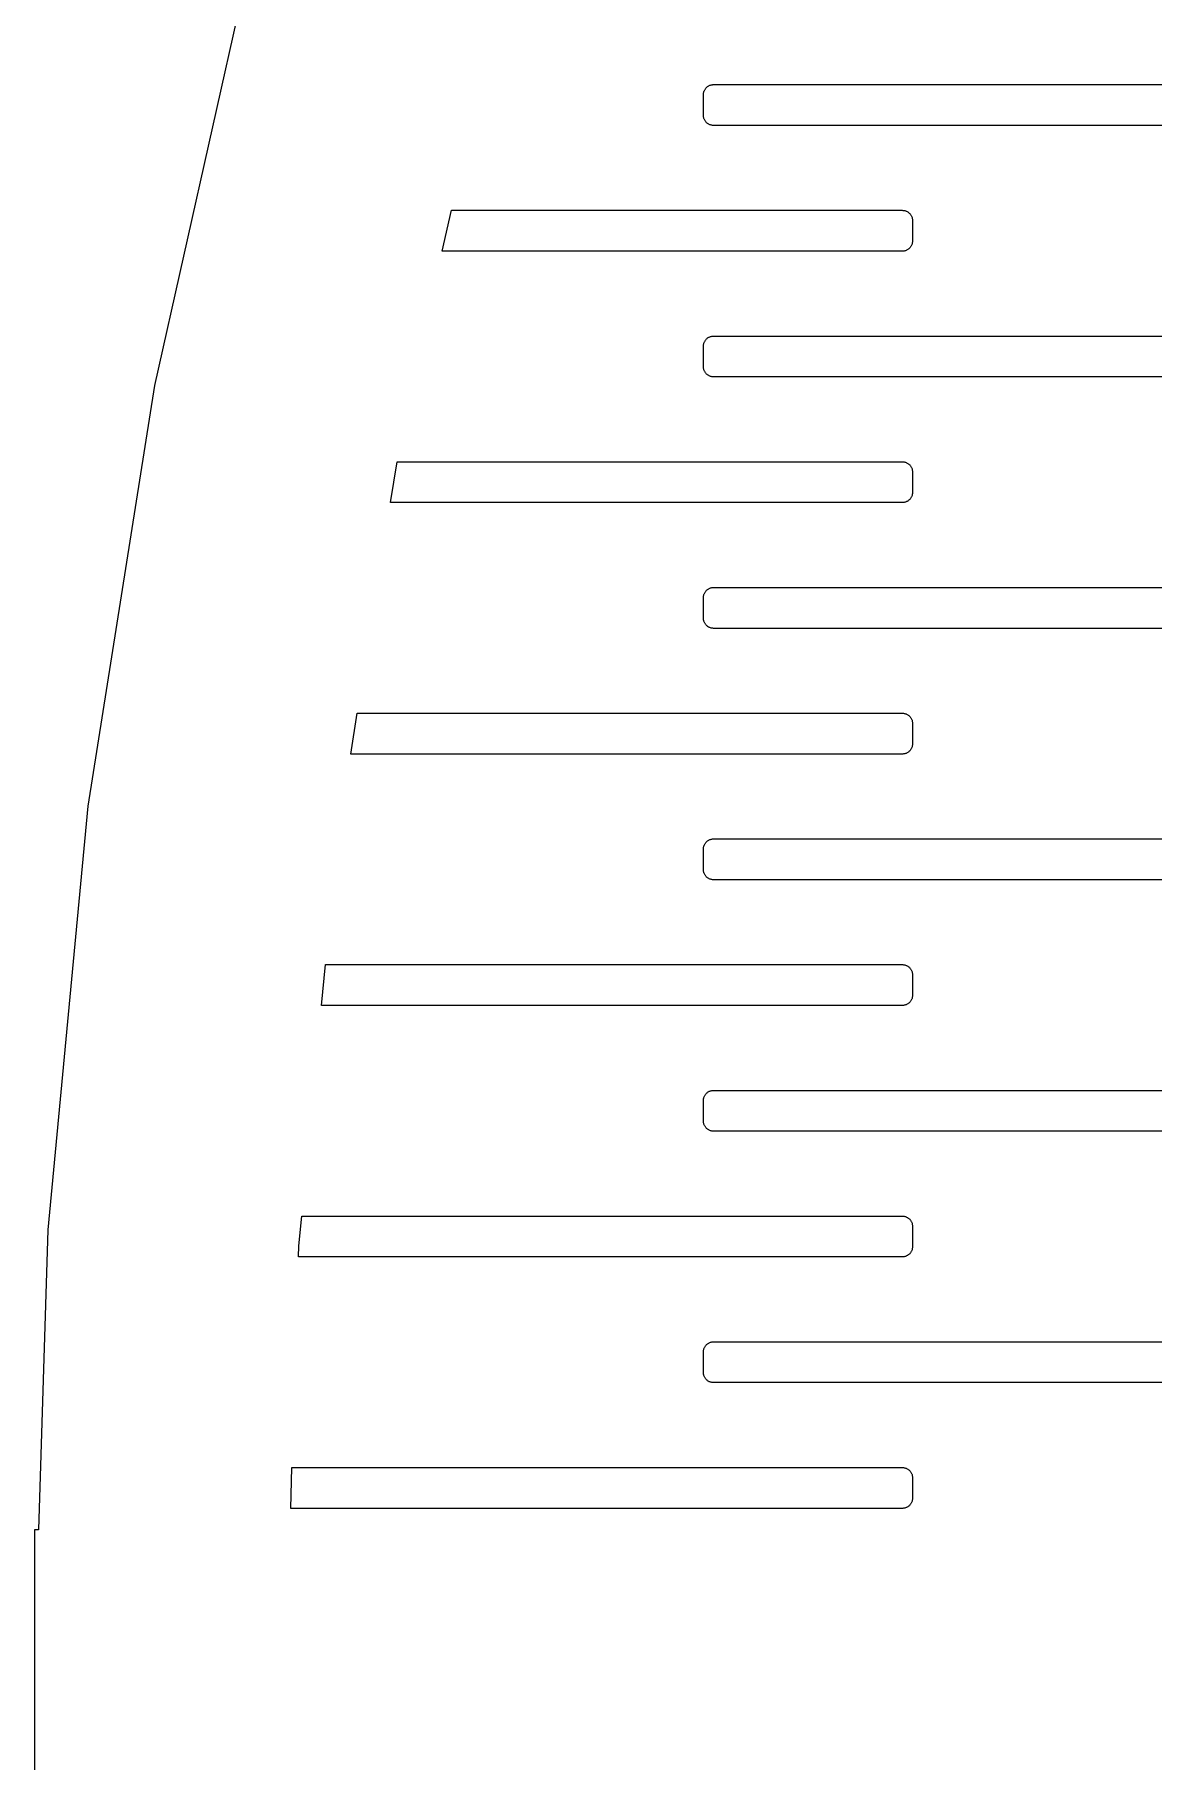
# Model space of a CAD drawing. Header units: metres. Extents: x -216 to 216, y -216 to 216.
# Drawn here: x -215.6 to -180, y -3.4 to 51.6 of the extents above; entities that cross this region are included whole.
import ezdxf

# ---------------------------------------------------------------- set-up
doc = ezdxf.new("R2010")
doc.units = ezdxf.units.M

msp = doc.modelspace()

# ---------------------------------------------------------------- linework, layer by layer
for p, q in [((-208.824, 53.6168), (-211.778, 40.3989)), ((-194.322, 49.6732), (-194.32, 49.6935)), ((-194.322, 49.6528), (-194.322, 49.6732)), ((-194.322, 49.0028), (-194.322, 49.6528)), ((-194.32, 49.6935), (-194.316, 49.7137)), ((-194.316, 49.7137), (-194.312, 49.7336)), ((-194.312, 49.7336), (-194.306, 49.7532)), ((-194.306, 49.7532), (-194.299, 49.7724)), ((-194.299, 49.7724), (-194.291, 49.7912)), ((-194.291, 49.7912), (-194.282, 49.8094)), ((-194.282, 49.8094), (-194.272, 49.8269)), ((-194.272, 49.8269), (-194.26, 49.8438)), ((-194.26, 49.8438), (-194.248, 49.86)), ((-194.248, 49.86), (-194.234, 49.8753)), ((-194.234, 49.8753), (-194.22, 49.8897)), ((-194.22, 49.8897), (-194.204, 49.9032)), ((-194.204, 49.9032), (-194.188, 49.9157)), ((-194.188, 49.9157), (-194.171, 49.9272)), ((-194.171, 49.9272), (-194.154, 49.9376)), ((-194.154, 49.9376), (-194.136, 49.9469)), ((-194.136, 49.9469), (-194.117, 49.955)), ((-194.117, 49.955), (-194.098, 49.9619)), ((-194.098, 49.9619), (-194.078, 49.9676)), ((-194.078, 49.9676), (-194.058, 49.972)), ((-194.058, 49.972), (-194.038, 49.9752)), ((-194.038, 49.9752), (-194.018, 49.9772)), ((-194.018, 49.9772), (-193.997, 49.9778)), ((-193.997, 49.9778), (-162.997, 49.9778)), ((-194.322, 48.9824), (-194.322, 49.0028)), ((-194.32, 48.9621), (-194.322, 48.9824)), ((-194.316, 48.9419), (-194.32, 48.9621)), ((-194.312, 48.922), (-194.316, 48.9419)), ((-194.306, 48.9024), (-194.312, 48.922)), ((-194.299, 48.8831), (-194.306, 48.9024)), ((-194.291, 48.8644), (-194.299, 48.8831)), ((-194.282, 48.8462), (-194.291, 48.8644)), ((-194.272, 48.8286), (-194.282, 48.8462)), ((-194.26, 48.8118), (-194.272, 48.8286)), ((-194.248, 48.7956), (-194.26, 48.8118)), ((-194.234, 48.7803), (-194.248, 48.7956)), ((-194.22, 48.7659), (-194.234, 48.7803)), ((-194.204, 48.7524), (-194.22, 48.7659)), ((-194.188, 48.7399), (-194.204, 48.7524)), ((-194.171, 48.7284), (-194.188, 48.7399)), ((-194.154, 48.718), (-194.171, 48.7284)), ((-194.136, 48.7087), (-194.154, 48.718)), ((-194.117, 48.7006), (-194.136, 48.7087)), ((-194.098, 48.6937), (-194.117, 48.7006)), ((-194.078, 48.688), (-194.098, 48.6937)), ((-194.058, 48.6835), (-194.078, 48.688)), ((-194.038, 48.6804), (-194.058, 48.6835)), ((-194.018, 48.6784), (-194.038, 48.6804)), ((-193.997, 48.6778), (-194.018, 48.6784)), ((-162.997, 48.6778), (-193.997, 48.6778)), ((-202.629, 44.6778), (-202.338, 45.9778)), ((-202.338, 45.9778), (-187.997, 45.9778)), ((-187.997, 45.9778), (-187.977, 45.9772)), ((-187.977, 45.9772), (-187.956, 45.9752)), ((-187.956, 45.9752), (-187.936, 45.972)), ((-187.936, 45.972), (-187.916, 45.9676)), ((-187.916, 45.9676), (-187.897, 45.9619)), ((-187.897, 45.9619), (-187.878, 45.955)), ((-187.878, 45.955), (-187.859, 45.9469)), ((-187.859, 45.9469), (-187.841, 45.9376)), ((-187.841, 45.9376), (-187.823, 45.9272)), ((-187.823, 45.9272), (-187.806, 45.9157)), ((-187.806, 45.9157), (-187.79, 45.9032)), ((-187.79, 45.9032), (-187.775, 45.8897)), ((-187.775, 45.8897), (-187.76, 45.8753)), ((-187.76, 45.8753), (-187.747, 45.86)), ((-187.747, 45.86), (-187.734, 45.8438)), ((-187.734, 45.8438), (-187.723, 45.8269)), ((-187.723, 45.8269), (-187.712, 45.8094)), ((-187.712, 45.8094), (-187.703, 45.7912)), ((-187.703, 45.7912), (-187.695, 45.7724)), ((-187.695, 45.7724), (-187.688, 45.7532)), ((-187.688, 45.7532), (-187.682, 45.7336)), ((-187.682, 45.7336), (-187.678, 45.7137)), ((-187.678, 45.7137), (-187.675, 45.6935)), ((-187.675, 45.6935), (-187.673, 45.6732)), ((-187.673, 45.6732), (-187.672, 45.6528)), ((-187.672, 45.6528), (-187.672, 45.0028)), ((-187.997, 44.6778), (-202.629, 44.6778)), ((-187.977, 44.6784), (-187.997, 44.6778)), ((-187.956, 44.6804), (-187.977, 44.6784)), ((-187.936, 44.6835), (-187.956, 44.6804)), ((-187.916, 44.688), (-187.936, 44.6835)), ((-187.897, 44.6937), (-187.916, 44.688)), ((-187.878, 44.7006), (-187.897, 44.6937)), ((-187.859, 44.7087), (-187.878, 44.7006)), ((-187.841, 44.718), (-187.859, 44.7087)), ((-187.823, 44.7284), (-187.841, 44.718)), ((-187.806, 44.7399), (-187.823, 44.7284)), ((-187.79, 44.7524), (-187.806, 44.7399)), ((-187.775, 44.7659), (-187.79, 44.7524)), ((-187.76, 44.7803), (-187.775, 44.7659)), ((-187.747, 44.7956), (-187.76, 44.7803)), ((-187.734, 44.8118), (-187.747, 44.7956)), ((-187.723, 44.8286), (-187.734, 44.8118)), ((-187.712, 44.8462), (-187.723, 44.8286)), ((-187.703, 44.8644), (-187.712, 44.8462)), ((-187.695, 44.8831), (-187.703, 44.8644)), ((-187.688, 44.9024), (-187.695, 44.8831)), ((-187.682, 44.922), (-187.688, 44.9024)), ((-187.678, 44.9419), (-187.682, 44.922)), ((-187.675, 44.9621), (-187.678, 44.9419)), ((-187.673, 44.9824), (-187.675, 44.9621)), ((-187.672, 45.0028), (-187.673, 44.9824)), ((-194.306, 41.7532), (-194.299, 41.7724)), ((-194.299, 41.7724), (-194.291, 41.7912)), ((-194.291, 41.7912), (-194.282, 41.8094)), ((-194.282, 41.8094), (-194.272, 41.8269)), ((-194.272, 41.8269), (-194.26, 41.8438)), ((-194.26, 41.8438), (-194.248, 41.86)), ((-194.248, 41.86), (-194.234, 41.8753)), ((-194.234, 41.8753), (-194.22, 41.8897)), ((-194.22, 41.8897), (-194.204, 41.9032)), ((-194.204, 41.9032), (-194.188, 41.9157)), ((-194.188, 41.9157), (-194.171, 41.9272)), ((-194.171, 41.9272), (-194.154, 41.9376)), ((-194.154, 41.9376), (-194.136, 41.9469)), ((-194.136, 41.9469), (-194.117, 41.955)), ((-194.117, 41.955), (-194.098, 41.9619)), ((-194.098, 41.9619), (-194.078, 41.9676)), ((-194.078, 41.9676), (-194.058, 41.972)), ((-194.058, 41.972), (-194.038, 41.9752)), ((-194.038, 41.9752), (-194.018, 41.9772)), ((-194.018, 41.9772), (-193.997, 41.9778)), ((-193.997, 41.9778), (-162.997, 41.9778)), ((-194.322, 41.6732), (-194.32, 41.6935)), ((-194.322, 41.6528), (-194.322, 41.6732)), ((-194.322, 41.0028), (-194.322, 41.6528)), ((-194.32, 41.6935), (-194.316, 41.7137)), ((-194.316, 41.7137), (-194.312, 41.7336)), ((-194.312, 41.7336), (-194.306, 41.7532)), ((-194.322, 40.9824), (-194.322, 41.0028)), ((-194.32, 40.9621), (-194.322, 40.9824)), ((-194.316, 40.9419), (-194.32, 40.9621)), ((-194.312, 40.922), (-194.316, 40.9419)), ((-194.306, 40.9024), (-194.312, 40.922)), ((-194.299, 40.8831), (-194.306, 40.9024)), ((-194.291, 40.8644), (-194.299, 40.8831)), ((-194.282, 40.8462), (-194.291, 40.8644)), ((-194.272, 40.8286), (-194.282, 40.8462)), ((-194.26, 40.8118), (-194.272, 40.8286)), ((-194.248, 40.7956), (-194.26, 40.8118)), ((-194.234, 40.7803), (-194.248, 40.7956)), ((-194.22, 40.7659), (-194.234, 40.7803)), ((-194.204, 40.7524), (-194.22, 40.7659)), ((-194.188, 40.7399), (-194.204, 40.7524)), ((-194.171, 40.7284), (-194.188, 40.7399)), ((-194.154, 40.718), (-194.171, 40.7284)), ((-194.136, 40.7087), (-194.154, 40.718)), ((-194.117, 40.7006), (-194.136, 40.7087)), ((-194.098, 40.6937), (-194.117, 40.7006)), ((-194.078, 40.688), (-194.098, 40.6937)), ((-194.058, 40.6835), (-194.078, 40.688)), ((-194.038, 40.6804), (-194.058, 40.6835)), ((-194.018, 40.6784), (-194.038, 40.6804)), ((-193.997, 40.6778), (-194.018, 40.6784)), ((-162.997, 40.6778), (-193.997, 40.6778)), ((-211.778, 40.3989), (-213.897, 27.0215)), ((-204.272, 36.6778), (-204.066, 37.9778)), ((-204.066, 37.9778), (-187.997, 37.9778)), ((-187.997, 37.9778), (-187.977, 37.9772)), ((-187.977, 37.9772), (-187.956, 37.9752)), ((-187.956, 37.9752), (-187.936, 37.972)), ((-187.936, 37.972), (-187.916, 37.9676)), ((-187.916, 37.9676), (-187.897, 37.9619)), ((-187.897, 37.9619), (-187.878, 37.955)), ((-187.878, 37.955), (-187.859, 37.9469)), ((-187.859, 37.9469), (-187.841, 37.9376)), ((-187.841, 37.9376), (-187.823, 37.9272)), ((-187.823, 37.9272), (-187.806, 37.9157)), ((-187.806, 37.9157), (-187.79, 37.9032)), ((-187.79, 37.9032), (-187.775, 37.8897)), ((-187.775, 37.8897), (-187.76, 37.8753)), ((-187.76, 37.8753), (-187.747, 37.86)), ((-187.747, 37.86), (-187.734, 37.8438)), ((-187.734, 37.8438), (-187.723, 37.8269)), ((-187.723, 37.8269), (-187.712, 37.8094)), ((-187.712, 37.8094), (-187.703, 37.7912)), ((-187.703, 37.7912), (-187.695, 37.7724)), ((-187.695, 37.7724), (-187.688, 37.7532)), ((-187.688, 37.7532), (-187.682, 37.7336)), ((-187.682, 37.7336), (-187.678, 37.7137)), ((-187.678, 37.7137), (-187.675, 37.6935)), ((-187.675, 37.6935), (-187.673, 37.6732)), ((-187.673, 37.6732), (-187.672, 37.6528)), ((-187.672, 37.6528), (-187.672, 37.0028)), ((-187.723, 36.8286), (-187.734, 36.8118)), ((-187.712, 36.8462), (-187.723, 36.8286)), ((-187.703, 36.8644), (-187.712, 36.8462)), ((-187.695, 36.8831), (-187.703, 36.8644)), ((-187.688, 36.9024), (-187.695, 36.8831)), ((-187.682, 36.922), (-187.688, 36.9024)), ((-187.678, 36.9419), (-187.682, 36.922)), ((-187.675, 36.9621), (-187.678, 36.9419)), ((-187.673, 36.9824), (-187.675, 36.9621)), ((-187.672, 37.0028), (-187.673, 36.9824)), ((-187.997, 36.6778), (-204.272, 36.6778)), ((-187.977, 36.6784), (-187.997, 36.6778)), ((-187.956, 36.6804), (-187.977, 36.6784)), ((-187.936, 36.6835), (-187.956, 36.6804)), ((-187.916, 36.688), (-187.936, 36.6835)), ((-187.897, 36.6937), (-187.916, 36.688)), ((-187.878, 36.7006), (-187.897, 36.6937)), ((-187.859, 36.7087), (-187.878, 36.7006)), ((-187.841, 36.718), (-187.859, 36.7087)), ((-187.823, 36.7284), (-187.841, 36.718)), ((-187.806, 36.7399), (-187.823, 36.7284)), ((-187.79, 36.7524), (-187.806, 36.7399)), ((-187.775, 36.7659), (-187.79, 36.7524)), ((-187.76, 36.7803), (-187.775, 36.7659)), ((-187.747, 36.7956), (-187.76, 36.7803)), ((-187.734, 36.8118), (-187.747, 36.7956)), ((-194.322, 33.6732), (-194.32, 33.6935)), ((-194.322, 33.6528), (-194.322, 33.6732)), ((-194.322, 33.0028), (-194.322, 33.6528)), ((-194.32, 33.6935), (-194.316, 33.7137)), ((-194.316, 33.7137), (-194.312, 33.7336)), ((-194.312, 33.7336), (-194.306, 33.7532)), ((-194.306, 33.7532), (-194.299, 33.7724)), ((-194.299, 33.7724), (-194.291, 33.7912)), ((-194.291, 33.7912), (-194.282, 33.8094)), ((-194.282, 33.8094), (-194.272, 33.8269)), ((-194.272, 33.8269), (-194.26, 33.8438)), ((-194.26, 33.8438), (-194.248, 33.86)), ((-194.248, 33.86), (-194.234, 33.8753)), ((-194.234, 33.8753), (-194.22, 33.8897)), ((-194.22, 33.8897), (-194.204, 33.9032)), ((-194.204, 33.9032), (-194.188, 33.9157)), ((-194.188, 33.9157), (-194.171, 33.9272)), ((-194.171, 33.9272), (-194.154, 33.9376)), ((-194.154, 33.9376), (-194.136, 33.9469)), ((-194.136, 33.9469), (-194.117, 33.955)), ((-194.117, 33.955), (-194.098, 33.9619)), ((-194.098, 33.9619), (-194.078, 33.9676)), ((-194.078, 33.9676), (-194.058, 33.972)), ((-194.058, 33.972), (-194.038, 33.9752)), ((-194.038, 33.9752), (-194.018, 33.9772)), ((-194.018, 33.9772), (-193.997, 33.9778)), ((-193.997, 33.9778), (-162.997, 33.9778)), ((-194.322, 32.9824), (-194.322, 33.0028)), ((-194.32, 32.9621), (-194.322, 32.9824)), ((-194.316, 32.9419), (-194.32, 32.9621)), ((-194.312, 32.922), (-194.316, 32.9419)), ((-194.306, 32.9024), (-194.312, 32.922)), ((-194.299, 32.8831), (-194.306, 32.9024)), ((-194.291, 32.8644), (-194.299, 32.8831)), ((-194.282, 32.8462), (-194.291, 32.8644)), ((-194.272, 32.8286), (-194.282, 32.8462)), ((-194.26, 32.8118), (-194.272, 32.8286)), ((-194.248, 32.7956), (-194.26, 32.8118)), ((-194.234, 32.7803), (-194.248, 32.7956)), ((-194.22, 32.7659), (-194.234, 32.7803)), ((-194.204, 32.7524), (-194.22, 32.7659)), ((-194.188, 32.7399), (-194.204, 32.7524)), ((-194.171, 32.7284), (-194.188, 32.7399)), ((-194.154, 32.718), (-194.171, 32.7284)), ((-194.136, 32.7087), (-194.154, 32.718)), ((-194.117, 32.7006), (-194.136, 32.7087)), ((-194.098, 32.6937), (-194.117, 32.7006)), ((-194.078, 32.688), (-194.098, 32.6937)), ((-194.058, 32.6835), (-194.078, 32.688)), ((-194.038, 32.6804), (-194.058, 32.6835)), ((-194.018, 32.6784), (-194.038, 32.6804)), ((-193.997, 32.6778), (-194.018, 32.6784)), ((-162.997, 32.6778), (-193.997, 32.6778)), ((-205.539, 28.6778), (-205.333, 29.9778)), ((-205.333, 29.9778), (-187.997, 29.9778)), ((-187.997, 29.9778), (-187.977, 29.9771)), ((-187.977, 29.9771), (-187.956, 29.9752)), ((-187.956, 29.9752), (-187.936, 29.972)), ((-187.936, 29.972), (-187.916, 29.9676)), ((-187.916, 29.9676), (-187.897, 29.9619)), ((-187.897, 29.9619), (-187.878, 29.955)), ((-187.878, 29.955), (-187.859, 29.9469)), ((-187.859, 29.9469), (-187.841, 29.9376)), ((-187.841, 29.9376), (-187.823, 29.9272)), ((-187.823, 29.9272), (-187.806, 29.9157)), ((-187.806, 29.9157), (-187.79, 29.9032)), ((-187.79, 29.9032), (-187.775, 29.8897)), ((-187.775, 29.8897), (-187.76, 29.8753)), ((-187.76, 29.8753), (-187.747, 29.86)), ((-187.747, 29.86), (-187.734, 29.8438)), ((-187.734, 29.8438), (-187.723, 29.8269)), ((-187.723, 29.8269), (-187.712, 29.8094)), ((-187.712, 29.8094), (-187.703, 29.7912)), ((-187.703, 29.7912), (-187.695, 29.7724)), ((-187.695, 29.7724), (-187.688, 29.7532)), ((-187.688, 29.7532), (-187.682, 29.7336)), ((-187.682, 29.7336), (-187.678, 29.7137)), ((-187.678, 29.7137), (-187.675, 29.6935)), ((-187.675, 29.6935), (-187.673, 29.6732)), ((-187.673, 29.6732), (-187.672, 29.6528)), ((-187.672, 29.6528), (-187.672, 29.0028)), ((-187.997, 28.6778), (-205.539, 28.6778)), ((-187.977, 28.6784), (-187.997, 28.6778)), ((-187.956, 28.6804), (-187.977, 28.6784)), ((-187.936, 28.6835), (-187.956, 28.6804)), ((-187.916, 28.688), (-187.936, 28.6835)), ((-187.897, 28.6937), (-187.916, 28.688)), ((-187.878, 28.7006), (-187.897, 28.6937)), ((-187.859, 28.7087), (-187.878, 28.7006)), ((-187.841, 28.718), (-187.859, 28.7087)), ((-187.823, 28.7284), (-187.841, 28.718)), ((-187.806, 28.7399), (-187.823, 28.7284)), ((-187.79, 28.7524), (-187.806, 28.7399)), ((-187.775, 28.7659), (-187.79, 28.7524)), ((-187.76, 28.7803), (-187.775, 28.7659)), ((-187.747, 28.7956), (-187.76, 28.7803)), ((-187.734, 28.8118), (-187.747, 28.7956)), ((-187.723, 28.8286), (-187.734, 28.8118)), ((-187.712, 28.8462), (-187.723, 28.8286)), ((-187.703, 28.8644), (-187.712, 28.8462)), ((-187.695, 28.8831), (-187.703, 28.8644)), ((-187.688, 28.9024), (-187.695, 28.8831)), ((-187.682, 28.922), (-187.688, 28.9024)), ((-187.678, 28.9419), (-187.682, 28.922)), ((-187.675, 28.9621), (-187.678, 28.9419)), ((-187.673, 28.9824), (-187.675, 28.9621)), ((-187.672, 29.0028), (-187.673, 28.9824)), ((-213.897, 27.0215), (-215.172, 13.5374)), ((-194.282, 25.8094), (-194.272, 25.8269)), ((-194.272, 25.8269), (-194.26, 25.8438)), ((-194.26, 25.8438), (-194.248, 25.86)), ((-194.248, 25.86), (-194.234, 25.8753)), ((-194.234, 25.8753), (-194.22, 25.8897)), ((-194.22, 25.8897), (-194.204, 25.9032)), ((-194.204, 25.9032), (-194.188, 25.9157)), ((-194.188, 25.9157), (-194.171, 25.9272)), ((-194.171, 25.9272), (-194.154, 25.9376)), ((-194.154, 25.9376), (-194.136, 25.9469)), ((-194.136, 25.9469), (-194.117, 25.955)), ((-194.117, 25.955), (-194.098, 25.9619)), ((-194.098, 25.9619), (-194.078, 25.9676)), ((-194.078, 25.9676), (-194.058, 25.972)), ((-194.058, 25.972), (-194.038, 25.9752)), ((-194.038, 25.9752), (-194.018, 25.9771)), ((-194.018, 25.9771), (-193.997, 25.9778)), ((-193.997, 25.9778), (-162.997, 25.9778)), ((-194.322, 25.6732), (-194.32, 25.6935)), ((-194.322, 25.6528), (-194.322, 25.6732)), ((-194.322, 25.0028), (-194.322, 25.6528)), ((-194.32, 25.6935), (-194.316, 25.7137)), ((-194.316, 25.7137), (-194.312, 25.7336)), ((-194.312, 25.7336), (-194.306, 25.7532)), ((-194.306, 25.7532), (-194.299, 25.7724)), ((-194.299, 25.7724), (-194.291, 25.7912)), ((-194.291, 25.7912), (-194.282, 25.8094)), ((-194.322, 24.9824), (-194.322, 25.0028)), ((-194.32, 24.9621), (-194.322, 24.9824)), ((-194.316, 24.9419), (-194.32, 24.9621)), ((-194.312, 24.922), (-194.316, 24.9419)), ((-194.306, 24.9024), (-194.312, 24.922)), ((-194.299, 24.8831), (-194.306, 24.9024)), ((-194.291, 24.8644), (-194.299, 24.8831)), ((-194.282, 24.8462), (-194.291, 24.8644)), ((-194.272, 24.8286), (-194.282, 24.8462)), ((-194.26, 24.8118), (-194.272, 24.8286)), ((-194.248, 24.7956), (-194.26, 24.8118)), ((-194.234, 24.7803), (-194.248, 24.7956)), ((-194.22, 24.7659), (-194.234, 24.7803)), ((-194.204, 24.7524), (-194.22, 24.7659)), ((-194.188, 24.7399), (-194.204, 24.7524)), ((-194.171, 24.7284), (-194.188, 24.7399)), ((-194.154, 24.718), (-194.171, 24.7284)), ((-194.136, 24.7087), (-194.154, 24.718)), ((-194.117, 24.7006), (-194.136, 24.7087)), ((-194.098, 24.6937), (-194.117, 24.7006)), ((-194.078, 24.688), (-194.098, 24.6937)), ((-194.058, 24.6835), (-194.078, 24.688)), ((-194.038, 24.6804), (-194.058, 24.6835)), ((-194.018, 24.6784), (-194.038, 24.6804)), ((-193.997, 24.6778), (-194.018, 24.6784)), ((-162.997, 24.6778), (-193.997, 24.6778)), ((-206.465, 20.6778), (-206.342, 21.9778)), ((-206.342, 21.9778), (-187.997, 21.9778)), ((-187.997, 21.9778), (-187.977, 21.9771)), ((-187.977, 21.9771), (-187.956, 21.9752)), ((-187.956, 21.9752), (-187.936, 21.972)), ((-187.936, 21.972), (-187.916, 21.9676)), ((-187.916, 21.9676), (-187.897, 21.9619)), ((-187.897, 21.9619), (-187.878, 21.955)), ((-187.878, 21.955), (-187.859, 21.9469)), ((-187.859, 21.9469), (-187.841, 21.9376)), ((-187.841, 21.9376), (-187.823, 21.9272)), ((-187.823, 21.9272), (-187.806, 21.9157)), ((-187.806, 21.9157), (-187.79, 21.9032)), ((-187.79, 21.9032), (-187.775, 21.8897)), ((-187.775, 21.8897), (-187.76, 21.8753)), ((-187.76, 21.8753), (-187.747, 21.86)), ((-187.747, 21.86), (-187.734, 21.8438)), ((-187.734, 21.8438), (-187.723, 21.8269)), ((-187.723, 21.8269), (-187.712, 21.8094)), ((-187.712, 21.8094), (-187.703, 21.7912)), ((-187.703, 21.7912), (-187.695, 21.7724)), ((-187.695, 21.7724), (-187.688, 21.7532)), ((-187.688, 21.7532), (-187.682, 21.7336)), ((-187.682, 21.7336), (-187.678, 21.7137)), ((-187.678, 21.7137), (-187.675, 21.6935)), ((-187.675, 21.6935), (-187.673, 21.6732)), ((-187.673, 21.6732), (-187.672, 21.6528)), ((-187.672, 21.6528), (-187.672, 21.0028)), ((-187.695, 20.8831), (-187.703, 20.8644)), ((-187.688, 20.9024), (-187.695, 20.8831)), ((-187.682, 20.922), (-187.688, 20.9024)), ((-187.678, 20.9419), (-187.682, 20.922)), ((-187.675, 20.9621), (-187.678, 20.9419)), ((-187.673, 20.9824), (-187.675, 20.9621)), ((-187.672, 21.0028), (-187.673, 20.9824)), ((-187.997, 20.6778), (-206.465, 20.6778)), ((-187.977, 20.6784), (-187.997, 20.6778)), ((-187.956, 20.6804), (-187.977, 20.6784)), ((-187.936, 20.6835), (-187.956, 20.6804)), ((-187.916, 20.688), (-187.936, 20.6835)), ((-187.897, 20.6937), (-187.916, 20.688)), ((-187.878, 20.7006), (-187.897, 20.6937)), ((-187.859, 20.7087), (-187.878, 20.7006)), ((-187.841, 20.718), (-187.859, 20.7087)), ((-187.823, 20.7284), (-187.841, 20.718)), ((-187.806, 20.7399), (-187.823, 20.7284)), ((-187.79, 20.7524), (-187.806, 20.7399)), ((-187.775, 20.7659), (-187.79, 20.7524)), ((-187.76, 20.7803), (-187.775, 20.7659)), ((-187.747, 20.7956), (-187.76, 20.7803)), ((-187.734, 20.8118), (-187.747, 20.7956)), ((-187.723, 20.8286), (-187.734, 20.8118)), ((-187.712, 20.8462), (-187.723, 20.8286)), ((-187.703, 20.8644), (-187.712, 20.8462)), ((-194.322, 17.6732), (-194.32, 17.6935)), ((-194.322, 17.6528), (-194.322, 17.6732)), ((-194.322, 17.0028), (-194.322, 17.6528)), ((-194.32, 17.6935), (-194.316, 17.7137)), ((-194.316, 17.7137), (-194.312, 17.7336)), ((-194.312, 17.7336), (-194.306, 17.7532)), ((-194.306, 17.7532), (-194.299, 17.7724)), ((-194.299, 17.7724), (-194.291, 17.7912)), ((-194.291, 17.7912), (-194.282, 17.8094)), ((-194.282, 17.8094), (-194.272, 17.8269)), ((-194.272, 17.8269), (-194.26, 17.8438)), ((-194.26, 17.8438), (-194.248, 17.86)), ((-194.248, 17.86), (-194.234, 17.8753)), ((-194.234, 17.8753), (-194.22, 17.8897)), ((-194.22, 17.8897), (-194.204, 17.9032)), ((-194.204, 17.9032), (-194.188, 17.9157)), ((-194.188, 17.9157), (-194.171, 17.9272)), ((-194.171, 17.9272), (-194.154, 17.9376)), ((-194.154, 17.9376), (-194.136, 17.9469)), ((-194.136, 17.9469), (-194.117, 17.955)), ((-194.117, 17.955), (-194.098, 17.9619)), ((-194.098, 17.9619), (-194.078, 17.9676)), ((-194.078, 17.9676), (-194.058, 17.972)), ((-194.058, 17.972), (-194.038, 17.9752)), ((-194.038, 17.9752), (-194.018, 17.9771)), ((-194.018, 17.9771), (-193.997, 17.9778)), ((-193.997, 17.9778), (-163.199, 17.9778)), ((-194.322, 16.9824), (-194.322, 17.0028)), ((-194.32, 16.9621), (-194.322, 16.9824)), ((-194.316, 16.9419), (-194.32, 16.9621)), ((-194.312, 16.922), (-194.316, 16.9419)), ((-194.306, 16.9024), (-194.312, 16.922)), ((-194.299, 16.8831), (-194.306, 16.9024)), ((-194.291, 16.8644), (-194.299, 16.8831)), ((-194.282, 16.8462), (-194.291, 16.8644)), ((-194.272, 16.8286), (-194.282, 16.8462)), ((-194.26, 16.8118), (-194.272, 16.8286)), ((-194.248, 16.7956), (-194.26, 16.8118)), ((-194.234, 16.7803), (-194.248, 16.7956)), ((-194.22, 16.7659), (-194.234, 16.7803)), ((-194.204, 16.7524), (-194.22, 16.7659)), ((-194.188, 16.7399), (-194.204, 16.7524)), ((-194.171, 16.7284), (-194.188, 16.7399)), ((-194.154, 16.718), (-194.171, 16.7284)), ((-194.136, 16.7087), (-194.154, 16.718)), ((-194.117, 16.7006), (-194.136, 16.7087)), ((-194.098, 16.6937), (-194.117, 16.7006)), ((-194.078, 16.688), (-194.098, 16.6937)), ((-194.058, 16.6835), (-194.078, 16.688)), ((-194.038, 16.6804), (-194.058, 16.6835)), ((-194.018, 16.6784), (-194.038, 16.6804)), ((-193.997, 16.6778), (-194.018, 16.6784)), ((-163.322, 16.6778), (-193.997, 16.6778)), ((-207.188, 13.0351), (-207.098, 13.9778)), ((-207.098, 13.9778), (-187.997, 13.9778)), ((-187.997, 13.9778), (-187.977, 13.9771)), ((-187.977, 13.9771), (-187.956, 13.9752)), ((-187.956, 13.9752), (-187.936, 13.972)), ((-187.936, 13.972), (-187.916, 13.9676)), ((-187.916, 13.9676), (-187.897, 13.9619)), ((-187.897, 13.9619), (-187.878, 13.955)), ((-187.878, 13.955), (-187.859, 13.9469)), ((-187.859, 13.9469), (-187.841, 13.9376)), ((-187.841, 13.9376), (-187.823, 13.9272)), ((-187.823, 13.9272), (-187.806, 13.9157)), ((-187.806, 13.9157), (-187.79, 13.9032)), ((-187.79, 13.9032), (-187.775, 13.8897)), ((-187.775, 13.8897), (-187.76, 13.8753)), ((-187.76, 13.8753), (-187.747, 13.86)), ((-187.747, 13.86), (-187.734, 13.8438)), ((-187.734, 13.8438), (-187.723, 13.8269)), ((-187.723, 13.8269), (-187.712, 13.8094)), ((-187.712, 13.8094), (-187.703, 13.7912)), ((-187.703, 13.7912), (-187.695, 13.7724)), ((-187.695, 13.7724), (-187.688, 13.7532)), ((-187.688, 13.7532), (-187.682, 13.7336)), ((-215.172, 13.5374), (-215.471, 4)), ((-187.682, 13.7336), (-187.678, 13.7137)), ((-187.678, 13.7137), (-187.675, 13.6935)), ((-187.675, 13.6935), (-187.673, 13.6732)), ((-187.673, 13.6732), (-187.672, 13.6528)), ((-187.672, 13.6528), (-187.672, 13.0028)), ((-207.199, 12.6778), (-207.188, 13.0351)), ((-187.997, 12.6778), (-207.199, 12.6778)), ((-187.977, 12.6784), (-187.997, 12.6778)), ((-187.956, 12.6804), (-187.977, 12.6784)), ((-187.936, 12.6835), (-187.956, 12.6804)), ((-187.916, 12.688), (-187.936, 12.6835)), ((-187.897, 12.6937), (-187.916, 12.688)), ((-187.878, 12.7006), (-187.897, 12.6937)), ((-187.859, 12.7087), (-187.878, 12.7006)), ((-187.841, 12.718), (-187.859, 12.7087)), ((-187.823, 12.7284), (-187.841, 12.718)), ((-187.806, 12.7399), (-187.823, 12.7284)), ((-187.79, 12.7524), (-187.806, 12.7399)), ((-187.775, 12.7659), (-187.79, 12.7524)), ((-187.76, 12.7803), (-187.775, 12.7659)), ((-187.747, 12.7956), (-187.76, 12.7803)), ((-187.734, 12.8118), (-187.747, 12.7956)), ((-187.723, 12.8286), (-187.734, 12.8118)), ((-187.712, 12.8462), (-187.723, 12.8286)), ((-187.703, 12.8644), (-187.712, 12.8462)), ((-187.695, 12.8831), (-187.703, 12.8644)), ((-187.688, 12.9024), (-187.695, 12.8831)), ((-187.682, 12.922), (-187.688, 12.9024)), ((-187.678, 12.9419), (-187.682, 12.922)), ((-187.675, 12.9621), (-187.678, 12.9419)), ((-187.673, 12.9824), (-187.675, 12.9621)), ((-187.672, 13.0028), (-187.673, 12.9824)), ((-194.22, 9.88971), (-194.204, 9.90321)), ((-194.204, 9.90321), (-194.188, 9.91573)), ((-194.188, 9.91573), (-194.171, 9.9272)), ((-194.171, 9.9272), (-194.154, 9.93759)), ((-194.154, 9.93759), (-194.136, 9.94685)), ((-194.136, 9.94685), (-194.117, 9.95497)), ((-194.117, 9.95497), (-194.098, 9.96188)), ((-194.098, 9.96188), (-194.078, 9.96758)), ((-194.078, 9.96758), (-194.058, 9.97203)), ((-194.058, 9.97203), (-194.038, 9.97522)), ((-194.038, 9.97522), (-194.018, 9.97714)), ((-194.018, 9.97714), (-193.997, 9.97778)), ((-193.997, 9.97778), (-163.934, 9.97778)), ((-194.322, 9.6732), (-194.32, 9.69353)), ((-194.322, 9.65279), (-194.322, 9.6732)), ((-194.322, 9.00279), (-194.322, 9.65279)), ((-194.32, 9.69353), (-194.316, 9.71368)), ((-194.316, 9.71368), (-194.312, 9.73361)), ((-194.312, 9.73361), (-194.306, 9.75322)), ((-194.306, 9.75322), (-194.299, 9.77243)), ((-194.299, 9.77243), (-194.291, 9.79117)), ((-194.291, 9.79117), (-194.282, 9.80936)), ((-194.282, 9.80936), (-194.272, 9.82693)), ((-194.272, 9.82693), (-194.26, 9.84383)), ((-194.26, 9.84383), (-194.248, 9.85995)), ((-194.248, 9.85995), (-194.234, 9.87527)), ((-194.234, 9.87527), (-194.22, 9.88971)), ((-194.322, 8.98239), (-194.322, 9.00279)), ((-194.32, 8.96205), (-194.322, 8.98239)), ((-194.316, 8.94189), (-194.32, 8.96205)), ((-194.312, 8.92197), (-194.316, 8.94189)), ((-194.306, 8.90236), (-194.312, 8.92197)), ((-194.299, 8.88315), (-194.306, 8.90236)), ((-194.291, 8.86441), (-194.299, 8.88315)), ((-194.282, 8.84622), (-194.291, 8.86441)), ((-194.272, 8.82864), (-194.282, 8.84622)), ((-194.26, 8.81177), (-194.272, 8.82864)), ((-194.248, 8.79562), (-194.26, 8.81177)), ((-194.234, 8.78032), (-194.248, 8.79562)), ((-194.22, 8.76587), (-194.234, 8.78032)), ((-194.204, 8.75238), (-194.22, 8.76587)), ((-194.188, 8.73987), (-194.204, 8.75238)), ((-194.171, 8.72838), (-194.188, 8.73987)), ((-194.154, 8.71799), (-194.171, 8.72838)), ((-194.136, 8.70872), (-194.154, 8.71799)), ((-194.117, 8.70061), (-194.136, 8.70872)), ((-194.098, 8.6937), (-194.117, 8.70061)), ((-194.078, 8.688), (-194.098, 8.6937)), ((-194.058, 8.68355), (-194.078, 8.688)), ((-194.038, 8.68036), (-194.058, 8.68355)), ((-194.018, 8.67844), (-194.038, 8.68036)), ((-193.997, 8.6778), (-194.018, 8.67844)), ((-163.975, 8.6778), (-193.997, 8.6778)), ((-207.45, 4.6778), (-207.409, 5.97778)), ((-207.409, 5.97778), (-187.997, 5.97778)), ((-187.997, 5.97778), (-187.977, 5.97714)), ((-187.977, 5.97714), (-187.956, 5.97522)), ((-187.956, 5.97522), (-187.936, 5.97203)), ((-187.936, 5.97203), (-187.916, 5.96758)), ((-187.916, 5.96758), (-187.897, 5.96188)), ((-187.897, 5.96188), (-187.878, 5.95497)), ((-187.878, 5.95497), (-187.859, 5.94685)), ((-187.859, 5.94685), (-187.841, 5.93759)), ((-187.841, 5.93759), (-187.823, 5.9272)), ((-187.823, 5.9272), (-187.806, 5.91573)), ((-187.806, 5.91573), (-187.79, 5.90321)), ((-187.79, 5.90321), (-187.775, 5.88971)), ((-187.775, 5.88971), (-187.76, 5.87527)), ((-187.76, 5.87527), (-187.747, 5.85995)), ((-187.747, 5.85995), (-187.734, 5.84383)), ((-187.734, 5.84383), (-187.723, 5.82693)), ((-187.723, 5.82693), (-187.712, 5.80936)), ((-187.712, 5.80936), (-187.703, 5.79117)), ((-187.703, 5.79117), (-187.695, 5.77243)), ((-187.695, 5.77243), (-187.688, 5.75322)), ((-187.688, 5.75322), (-187.682, 5.73361)), ((-187.682, 5.73361), (-187.678, 5.71368)), ((-187.678, 5.71368), (-187.675, 5.69353)), ((-187.675, 5.69353), (-187.673, 5.6732)), ((-187.673, 5.6732), (-187.672, 5.65279)), ((-187.672, 5.65279), (-187.672, 5.00279)), ((-187.675, 4.96205), (-187.678, 4.94189)), ((-187.673, 4.98239), (-187.675, 4.96205)), ((-187.672, 5.00279), (-187.673, 4.98239)), ((-187.997, 4.6778), (-207.45, 4.6778)), ((-187.977, 4.67844), (-187.997, 4.6778)), ((-187.956, 4.68036), (-187.977, 4.67844)), ((-187.936, 4.68355), (-187.956, 4.68036)), ((-187.916, 4.688), (-187.936, 4.68355)), ((-187.897, 4.6937), (-187.916, 4.688)), ((-187.878, 4.70061), (-187.897, 4.6937)), ((-187.859, 4.70872), (-187.878, 4.70061)), ((-187.841, 4.71799), (-187.859, 4.70872)), ((-187.823, 4.72838), (-187.841, 4.71799)), ((-187.806, 4.73987), (-187.823, 4.72838)), ((-187.79, 4.75238), (-187.806, 4.73987)), ((-187.775, 4.76587), (-187.79, 4.75238)), ((-187.76, 4.78032), (-187.775, 4.76587)), ((-187.747, 4.79562), (-187.76, 4.78032)), ((-187.734, 4.81177), (-187.747, 4.79562)), ((-187.723, 4.82864), (-187.734, 4.81177)), ((-187.712, 4.84622), (-187.723, 4.82864)), ((-187.703, 4.86441), (-187.712, 4.84622)), ((-187.695, 4.88315), (-187.703, 4.86441)), ((-187.688, 4.90236), (-187.695, 4.88315)), ((-187.682, 4.92197), (-187.688, 4.90236)), ((-187.678, 4.94189), (-187.682, 4.92197)), ((-215.471, 4), (-215.597, 4)), ((-215.597, 4), (-215.597, -4))]:
    msp.add_line(p, q)

doc.saveas('drawing.dxf')
